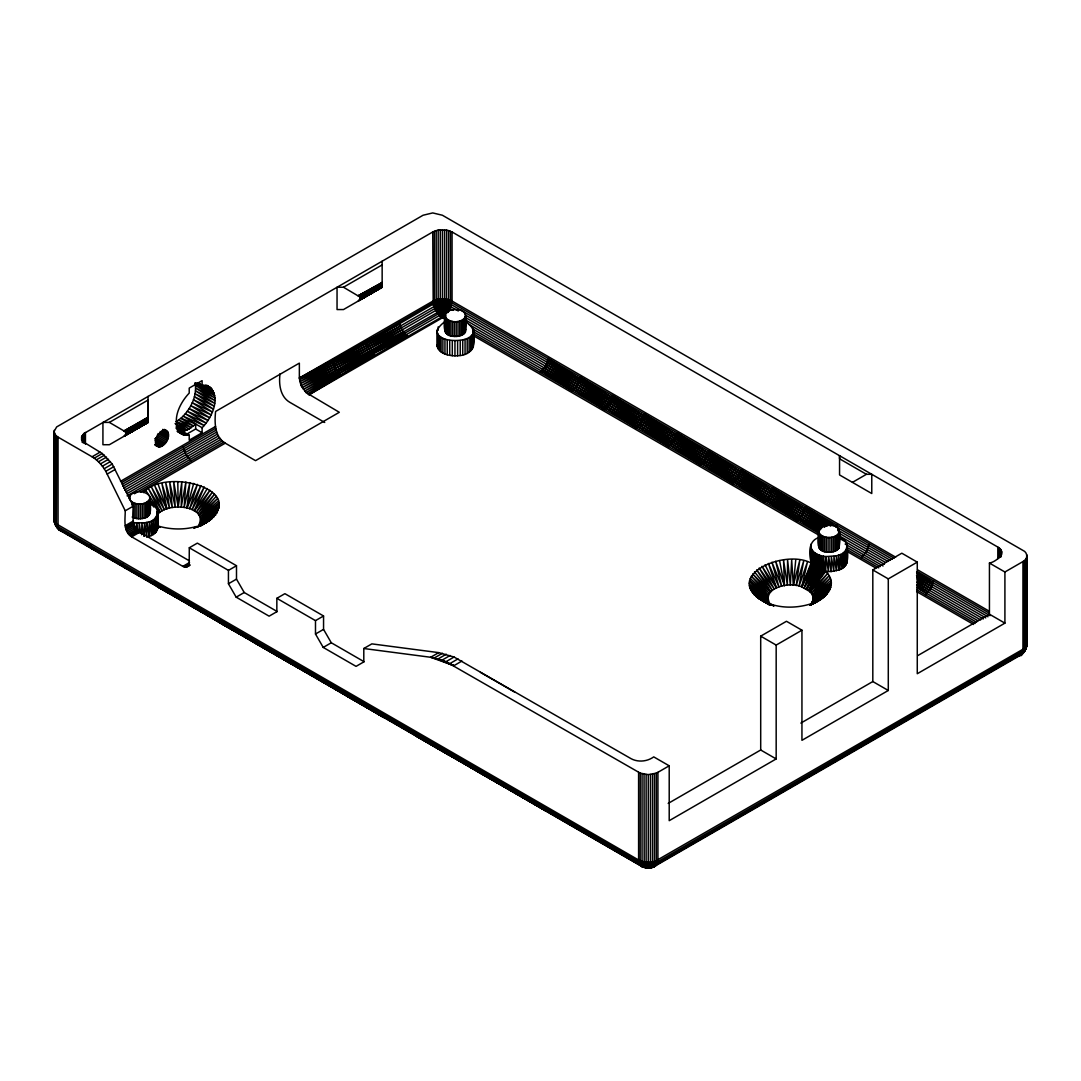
<?xml version="1.0" encoding="UTF-8"?>
<svg xmlns="http://www.w3.org/2000/svg" width="1081" height="1081" viewBox="0 0 1081 1081"><rect width="100%" height="100%" fill="white"/><g stroke="black" fill="none" stroke-linecap="round" stroke-linejoin="round"><path stroke-width="1.5" d="M54.212 430.333L54.253 521.542L55.861 526.001L59.752 530.312L641.425 866.259C647.033 869.8 658.356 868.354 657.924 860.003L657.924 772.32L669.207 765.807L669.207 820.682L776.172 758.93L776.172 645.087L801.94 630.209L801.94 740.323L888.285 690.475L888.285 578.875L917.269 562.134L917.269 673.733L1004.911 623.142L1004.911 571.998L1022.95 561.58C1028.031 559.593 1028.031 552.418 1022.95 550.418L442.399 215.241L432.738 212.93L423.076 215.241L56.658 426.927L54.05 431.562L54.05 519.245C54.036 524.771 58.05 530.487 63.333 531.717L58.928 529.676L55.536 522.826L55.536 435.157L54.05 431.562M54.726 516.813L54.509 522.515L56.698 526.42L56.698 525.15L55.023 524.326L54.726 521.691L54.726 434.008M148.029 396.362L148.029 422.401L125.274 435.305L148.029 421.779L125.909 434.278L124.153 436.184M124.95 431.495L125.545 432.13L148.029 418.658L124.153 430.927L148.029 417.658L124.95 431.495L109.37 422.401L102.925 422.401L102.925 444.723L109.37 444.723L148.029 422.401L124.572 435.913L148.029 422.401L125.545 434.981L148.029 421.509L126.031 433.562L125.909 434.278L148.029 420.86L125.909 432.832L126.031 433.562L148.029 420.063L125.761 432.481L148.029 419.617M382.147 261.197L382.147 287.235L343.488 309.558L337.042 309.558L337.042 287.235L343.488 287.235L359.392 296.64L382.147 283.992L360.027 297.667L359.865 299.478L358.257 301.031M382.147 282.492L358.257 295.762L382.147 283.506L359.662 296.964L382.147 282.492L358.257 295.762M818.128 537.77C806.25 542.162 809.601 558.755 812.709 568.403C814.777 573.66 821.438 574.281 825.722 571.444L831.14 571.552L838.761 569.984L838.775 555.094C848.126 553.607 850.139 540.703 840.41 538M1024.302 649.586L1023.45 652.816L1017.667 656.153C1023.248 654.951 1026.909 649.181 1026.95 643.681L1026.95 555.999M1026.788 554.769L1026.747 645.979L1024.572 651.303L1021.248 654.748L653.951 866.732C648.897 869.502 642.587 867.53 639.074 863.178L57.252 527.501L56.374 525.771L56.658 436.211L55.536 435.157M153.353 519.61L153.326 534.514L149.205 536.541L146.989 522.339C157.11 521.988 162.245 507.935 150.962 504.53M154.948 518.38L154.948 533.257L156.204 517.029L156.232 531.866L157.11 515.583L157.137 530.393L157.637 514.083L157.664 528.852L157.542 511.016C156.313 518.448 161.488 529.582 153.326 534.514L151.475 520.704L151.408 535.608L149.34 521.61L149.205 536.541M823.438 556.229L822.114 572.862L810.074 591.726L824.56 572.011L823.438 556.229L823.357 572.484L810.074 591.726C814.007 595.104 814.007 601.495 810.074 604.874C824.425 600.333 839.923 585.051 825.722 571.444L826.019 556.593C819.83 555.958 810.926 553.121 810.804 545.635L811.074 562.998L801.737 586.902C790.17 581.065 759.457 588.064 770.618 604.874C714.879 580.281 782.171 547.635 811.074 562.998L811.29 548.689L811.682 565.741L801.737 586.902L810.074 591.726L827.6 573.538L811.385 593.266L829.127 575.727L812.344 594.888L830.249 577.984L812.926 596.577L831.33 582.645L813.128 598.293L831.262 584.997L812.926 600.009L830.776 587.348L812.344 601.698L828.641 591.875L811.385 603.333L826.992 594.037L810.074 604.874M846.963 547.743L846.977 544.5C847.599 553.256 850.369 567.147 838.761 569.984L836.437 555.823L838.775 555.094M820.965 555.661L820.844 573.106L808.412 590.294L818.371 573.065L818.668 554.877L819.587 573.173L808.412 590.294L822.114 572.862L820.965 555.661L819.587 573.173M1021.248 654.748L1025.977 648.749L1026.274 641.236M144.259 536.122L144.489 522.866L146.989 522.339L146.8 537.271L144.489 522.866L133.99 522.758L133.841 527.69M157.272 524.123L157.542 511.016M141.638 534.757L141.881 523.177L143.976 536.162M138.976 533.176L139.233 523.258L140.787 533.136M816.114 572.254L816.601 553.918L817.195 572.754L806.453 588.996L814.209 570.66L814.79 552.796L816.114 572.254L806.453 588.996L818.371 573.065M811.682 565.741L812.101 550.148L812.709 568.403L804.21 587.861L814.209 570.66L813.277 551.526L812.709 568.403M136.382 529.704L136.584 523.109L138.098 533.122M332.826 360.635L335.529 368.351L340.853 374.553L306.031 392.538L439.413 315.53L446.21 312.882L449.237 310.585L450.277 307.572L444.534 298.856L434.373 300.261L299.356 378.066L301.207 385.701L306.031 392.538L339.312 412.293L255.548 460.655L225.253 443.169C214.484 436.751 214.47 422.374 215.592 411.469L299.356 363.121L299.356 378.066L400.443 325.989L399.511 322.124M432.738 231.983L433.211 304.788L450.223 308.693L452.061 301.059L452.061 231.983L446.629 230.064L438.183 230.064L432.738 231.983L84.048 433.44L81.602 436.846L82.926 441.656L102.29 453.52L112.221 464.046L133.301 506.151C133.287 514.624 130.896 526.798 139.746 532.19L189.445 560.877M1021.099 654.748L1025.423 649.586L1026.788 642.452C1028.504 647.033 1015.964 665.085 1022.95 649.262L1022.95 561.58M155.205 445.129C163.555 452.371 174.73 433.008 164.285 429.4M363.797 661.91L363.797 648.519L430.67 657.275L445.994 661.68L640.236 773.131L640.168 861.53L641.925 866.381L648.343 868.07L652.654 866.894L1023.45 652.816L1026.247 647.722L1026.247 646.506L1025.139 650.424L1021.896 653.721L1022.829 650.938L1025.423 649.586L1026.274 646.114L1026.274 558.445M817.195 572.754L818.668 554.877M445.318 319.49L439.413 315.53L439.562 313.828L450.277 307.572L452.061 301.059L895.676 557.174M442.399 229.672L442.399 298.748L443.669 300.059L451.953 302.883L450.791 304.828L303.342 389.403L407.551 336.042L404.672 333.313L301.207 385.701L434.576 308.693L439.075 304.828L446.467 300.95L446.629 230.064M466.681 322.246C496.855 346.825 412.861 346.379 444.413 322.003M437.089 344.758C437.805 354.163 449.98 356.244 457.614 355.771C474.262 355.217 475.87 343.258 473.262 328.732M770.618 604.874L754.106 594.496L769.294 603.333L751.025 590.131L768.334 601.698L750.065 587.848L767.753 600.009L749.498 585.51L767.564 598.293L749.592 580.808L767.753 596.577L750.241 578.484L768.334 594.888L751.281 576.214L769.294 593.266L752.714 573.997L770.618 591.726L756.686 569.89L772.266 590.294L759.186 568.025L774.239 588.996L761.983 566.322L776.469 587.861L768.402 563.417L778.955 586.902L771.956 562.255L781.631 586.145L775.685 561.309L784.441 585.591L783.549 560.066L787.373 585.253L787.59 559.796L790.346 585.145L791.67 559.755L793.319 585.253L795.738 559.944M824.56 572.011L826.019 556.593L836.437 555.823L836.37 570.727L833.937 556.35L833.802 571.241L831.33 556.647L831.14 571.552L828.668 556.742L828.424 571.619L826.019 556.593M143.584 492.625C165.231 466.1 256.238 491.612 202.498 524.758M54.05 519.245L55.861 526.001L60.887 531.082L57.252 527.501L58.05 524.826L58.05 437.143L56.658 436.211M157.177 515.137C166.028 501.395 210.714 505.07 197.945 526.758M199.323 525.825L215.849 514.705L199.269 525.204L217.281 512.502L200.228 523.582L218.321 510.232L200.809 521.893L218.984 507.908L200.998 520.177L219.065 503.192L200.809 518.461L218.497 500.868L200.228 516.772L217.538 498.571L199.269 515.137L214.47 494.22L197.945 513.597L212.376 492.193L196.296 512.164L209.957 490.301L194.337 510.881L204.187 486.977L192.094 509.746L200.917 485.572L189.607 508.786L197.404 484.369L186.945 508.029L189.864 482.599L184.121 507.475L185.891 482.045L181.203 507.138L181.851 481.721L178.216 507.03L173.703 481.761L175.244 507.138L169.676 482.14L172.325 507.475L165.731 482.748L169.501 508.029L161.92 483.572L166.825 508.786L154.799 485.869L164.353 509.746L151.57 487.301L162.109 510.881L148.61 488.923L160.15 512.164L149.8 499.949M838.761 569.984L840.91 554.175L840.95 569.052L842.802 553.094L842.856 567.93L844.383 551.864L844.464 566.66L845.639 550.513L845.734 565.282L846.545 549.067L846.612 563.796L847.22 546.027L847.22 560.688L846.909 559.12M540.216 372.405L545.54 366.189L548.256 358.487L797.048 520.677L802.372 514.475L805.075 506.759L836.829 527.204L837.18 525.298M869.286 543.824L866.57 551.54L861.246 557.742M925.458 594.807L930.782 588.605L933.498 580.902M657.924 772.32L656.302 773.131L656.302 860.8L654.329 864.935L651.248 867.665C646.006 868.34 640.357 865.003 638.601 860.003L638.601 772.32M54.253 520.407L54.212 518.015L54.753 523.285L56.698 526.42M1024.342 560.634L1024.342 648.316L1022.68 652.316L657.451 863.178L653.005 867.232L650.505 867.151L644.979 865.557L638.601 860.003L58.05 524.826L54.726 521.691M1025.464 559.58L1025.464 647.262L1023.748 651.938L1022.68 652.316L1026.491 646.951L1026.788 644.911M812.101 550.148L812.142 567.106L801.737 586.902L807.453 561.904L799.062 586.145L803.669 561.025L796.238 585.591L799.751 560.377L793.319 585.253M1021.275 653.289L1020.464 655.154L1018.694 655.91M186.945 508.029L193.715 483.369M640.236 773.131L648.262 774.631L648.262 862.314L651.248 867.665L656.086 865.489L649.749 865.962L640.168 861.53L639.074 863.178C641.047 869.354 648.559 867.394 650.397 862.219L657.816 861.679L1022.829 650.938M403.375 331.651L300.41 383.741L433.792 306.734L441.764 300.91L442.399 298.748L299.829 381.796L402.227 329.84L404.672 333.313M129.125 497.328C132.382 489.936 145.259 490.004 149.678 496.287C149.286 503.124 154.178 516.326 143.989 518.218C140.071 519.191 135.747 518.948 132.152 517.015M129.125 498.382C132.368 505.962 146.759 505.962 150.002 498.382M445.169 314.003C444.521 321.503 441.17 335.678 452.574 336.299C457.074 336.853 462.83 336.245 465.411 332.016C466.046 324.53 469.411 310.342 458.006 309.734C453.507 309.166 447.75 309.774 445.169 314.003L445.169 332.016M444.845 329.921L445.791 327.894M465.722 316.098C462.479 323.678 448.102 323.678 444.845 316.098M818.56 545.689L818.885 544.648M818.56 531.866C821.817 539.446 836.194 539.446 839.437 531.866M839.126 547.783C839.761 540.284 843.126 526.109 831.721 525.488C827.222 524.934 821.465 525.542 818.885 529.771C818.249 537.257 814.885 551.445 826.289 552.053C830.789 552.621 836.545 552.013 839.126 547.783L839.126 532.906M399.862 324.043L366.162 341.38L368.878 349.095L374.202 355.298L304.639 391.065L438.008 314.058L438.629 312.206L444.318 313.882M811.426 558.323L810.899 559.863L811.142 544.121L811.304 552.013M649.857 862.692L652.302 867.057L655.1 866.259L653.951 866.732L651.762 863.178L648.262 862.314L642.911 866.435L639.655 864.462L644.046 861.922L657.451 863.178M812.142 567.106L804.21 587.861L813.398 569.606L813.277 551.526M124.95 435.629L136.449 429.008L136.449 424.738L148.029 417.658M801.737 586.902L811.331 564.377L811.29 548.689M433.211 304.788L438.008 314.058L445.386 315.53L442.399 317.8L441.224 316.706L432.738 301.059L437.089 301.369L438.183 299.14L438.183 230.064M806.453 588.996L815.115 571.552L814.79 552.796M436.724 312.395L437.656 310.517L451.263 302.41L448.601 299.613L444.534 298.856L441.764 300.91L438.183 299.14L434.373 300.261L443.913 316.801L445.183 315.395L436.211 299.856L436.197 230.537M194.337 510.881L207.214 488.558M406.064 334.786L302.194 387.593L435.562 310.585L436.67 308.815L442.007 305.599L452.061 301.059L448.601 299.613L448.601 230.537M657.816 861.679L655.91 864.678L652.613 864.949L638.601 860.003L639.074 863.178L640.749 863.611M653.951 866.732L649.424 867.773L646.127 862.219L645.127 862.489L647.56 867.557L649.424 867.773L654.451 861.706L1022.95 649.262L1026.274 646.114M810.074 591.726L825.722 571.444M645.127 862.489C641.479 865.786 638.574 865.719 644.465 867.394L58.388 529.028L642.587 866.732L645.479 866.881M166.258 430.535C159.137 429.684 152.88 440.521 157.177 446.264M199.269 515.137L216.186 496.355M187.783 566.566L189.189 563.89L189.297 547.77L197.35 543.121L236.496 565.728L236.496 579.119L244.225 592.51L277.168 611.522L269.115 616.17L236.171 597.158L228.442 583.767L228.442 570.376L189.297 547.77M176.122 427.765L189.216 435.17L189.216 440.17L202.106 432.738L202.106 427.738C212.268 417.779 222.916 394.389 206.741 385.255M400.443 325.989L401.24 327.935L299.478 379.89L432.859 302.883L436.211 299.856M440.264 298.856L438.9 300.234L446.21 312.882L448.088 312.395L440.264 298.856L440.264 229.767M202.106 427.738L195.661 424.009L189.216 429.008L182.77 431.454L176.622 427.09M55.536 522.826L55.023 523.299L58.05 524.826L58.32 527.893L59.901 530.325M812.926 596.577L830.992 580.294M822.627 598.009L824.979 596.09L811.182 604.603L822.627 598.009L811.263 604.644L819.966 599.793L813.209 603.698M200.998 520.177L219.227 505.557M194.283 528.163L206.579 522.393L200.782 525.677M1020.113 655.518L1022.072 654.113L1025.423 648.1M812.344 601.698L829.911 589.645M197.472 527.069L200.161 525.298L197.526 526.866M445.183 315.395L443.21 316.165L442.399 317.8L309.017 394.808L340.853 374.553M382.147 283.992L359.865 297.316L382.147 285.695L360.027 299.126L382.147 286.83L359.392 300.153L382.147 287.235M214.038 516.826L199.296 525.92L211.876 518.812L200.553 525.623M811.034 604.536L816.993 601.414L813.047 603.725M309.017 394.808L374.202 355.298M193.85 528.136L196.62 526.461C183.784 530.095 169.906 529.663 157.231 525.758M136.449 429.008L148.029 422.171L136.733 428.603M359.068 296.329L382.147 283.006M125.761 434.643L148.029 421.995M359.865 299.478L382.147 286.343L360.149 298.397L382.147 284.898L359.865 297.316M203.498 523.934L200.647 525.609L209.39 520.677L199.809 526.285M148.029 420.468L126.004 433.197M126.004 433.927L148.029 421.198M382.147 285.316L360.122 298.032M360.122 298.761L382.147 286.046M358.689 300.761L382.147 287.127L359.068 300.464M109.37 422.401L148.029 400.078L148.029 417.131L124.153 430.927M343.488 287.235L382.147 264.913M58.05 437.143L92.061 456.777L100.114 452.128M92.061 456.777L94.236 458.182L102.29 453.52M94.236 458.182L96.385 459.844L104.438 455.196M96.385 459.844L98.479 461.749L106.533 457.101M98.479 461.749L100.492 463.884L108.546 459.236M100.492 463.884L102.384 466.208L110.451 461.546M102.384 466.208L104.168 468.695L112.221 464.046M189.675 565.471L186.067 567.228L182.851 566.376L131.693 536.838C122.842 531.447 125.234 519.272 125.247 510.8L105.789 471.316L113.843 466.654M107.222 474.032L115.289 469.384M187.067 433.967L195.661 429.008L202.106 432.738M120.532 481.315L215.592 426.427M121.977 482.356L215.714 428.238M122.329 484.274L216.065 430.157M122.91 486.22L216.646 432.103M123.707 488.166L217.443 434.062M124.693 490.071L218.43 435.954M125.842 491.869L219.578 437.764M127.139 493.531L220.875 439.427M127.085 495.855L222.267 440.899M134.382 493.747L223.753 442.156M307.517 393.795L443.21 316.165L440.44 315.341L440.886 316.801M140.435 492.139L225.253 443.169M125.247 510.8L133.301 506.151M125.247 525.677L133.301 521.028M125.355 527.028L133.409 522.38M125.639 528.447L133.693 523.799M126.112 529.893L134.166 525.244M126.761 531.325L134.814 526.677M127.558 532.703L135.611 528.055M128.477 533.987L136.53 529.325M129.49 535.122L137.544 530.474M130.571 536.081L138.638 531.433M131.693 536.838L139.746 532.19M182.851 566.376L189.553 562.498M183.973 566.903L189.337 563.809M185.054 567.187L189.08 564.863M186.067 567.228L190.094 564.904M228.442 570.376L236.496 565.728M228.442 583.767L236.496 579.119M236.171 597.158L244.225 592.51M276.844 598.32L284.898 593.672L323.557 615.981L323.557 629.372L331.286 642.763L364.108 661.721L356.054 666.369L323.233 647.424L315.49 634.02L315.49 620.629L276.844 598.32L276.844 611.711M315.49 620.629L323.557 615.981M315.49 634.02L323.557 629.372M323.233 647.424L331.286 642.763M363.797 648.519L371.85 643.871L438.724 652.627L454.047 657.032L631.182 758.74C638.263 762.497 647.303 761.551 653.735 756.889L669.207 765.807M438.724 652.627L430.67 657.275L453.898 665.68L461.952 661.032M442.453 653.262L434.4 657.924L453.898 665.68L442.088 660.126L450.142 655.478M446.264 654.221L438.21 658.87L453.898 665.68M445.994 661.68L454.047 657.032M449.939 663.545L457.993 658.897M852.45 482.369L866.422 474.302L871.772 474.302L871.772 493.531L839.559 474.937L839.559 455.709L839.559 458.79L866.422 474.302M800.859 723.094L872.813 681.543L872.813 569.944L901.811 553.202L917.269 562.134M668.193 803.413L760.7 749.998L760.7 636.155L786.468 621.278L801.94 630.209M917.877 655.532L989.439 614.211L989.439 563.066C995.898 561.998 1007.681 552.337 997.817 547.067L452.061 231.983M809.75 605.13L813.763 602.847C795.197 609.643 772.266 608.927 756.187 596.523L768.253 603.86M382.147 286.83L359.662 299.815L382.147 287.006L370.567 293.843L370.567 289.573L358.689 296.032M299.356 378.066L366.162 341.38M124.572 431.197L136.449 424.738L125.274 431.805L148.029 419.144L125.761 432.481M649.222 867.894L644.654 867.3L642.06 861.449L642.06 773.78M446.467 300.95L448.601 299.613L449.034 301.788M648.262 774.631L656.302 773.131M656.302 860.8L652.492 861.922L649.749 865.962L646.479 867.84L644.208 863.597L644.046 774.253M413.888 734.107L545.824 810.872L478.383 771.361L412.956 731.337L414.672 735.148L447.912 754.538L451.763 755.038M643.871 866.894L645.276 866.759M196.945 382.674L202.106 385.647L206.16 385.606L209.646 386.93M189.216 435.17L183.338 434.724L177.433 431.427M646.357 867.611L648.289 867.516M437.089 301.369L451.588 304.788L892.284 559.215M435.562 310.585L446.21 312.882M1024.342 648.316L1025.977 647.735L1025.464 647.262M433.103 302.626L449.358 305.977L458.303 310.95M56.658 523.88L55.766 523.88L56.374 525.771L639.398 861.976M434.576 308.693L448.007 311.72M651.248 866.759L652.654 866.894M95.587 550.351L92.155 548.945L90.426 545.121M380.026 714.663L253.413 642.046L154.934 582.362L156.65 586.186L160.083 587.591M156.65 586.186L192.337 606.211M256.846 643.452L155.867 585.145M382.944 716.298L385.849 717.933L383.404 717.298L283.938 656.843L285.668 660.667L321.354 680.692M418.104 736.553L414.672 735.148M482.612 773.793L480.167 773.158L413.307 732.837M450.277 307.572L433.886 303.991L432.859 302.883M58.928 529.676L59.995 529.893L59.725 528.852M433.792 306.734L449.237 310.585L443.669 300.059L446.629 299.14L450.791 304.828M449.926 303.315L441.764 300.91M644.465 867.394L642.587 866.732M195.661 429.008L195.661 424.009L180.959 418.252L176.325 421.576L187.027 430.13L175.446 423.576M126.545 568.795L123.612 566.525L122.68 563.741M155.286 583.862L222.146 624.183L252.468 640.992M319.895 679.868L285.668 660.667M284.289 658.343L351.163 698.677L353.609 699.312L343.393 693.597M639.655 864.462L641.303 865.273M58.374 528.812L56.982 527.501M189.216 429.008L176.325 421.576L191.405 427.603L178.662 420.063L193.553 425.941L180.959 418.252C190.472 409.55 197.431 396.214 195.093 383.079L214.16 393.281L198.634 383.552M198.782 383.296L213.389 391.268L203.417 385.133M193.81 607.009L196.728 608.617M199.661 610.225L202.579 611.832M227.523 626.44L230.442 628.047M261.237 645.857L264.156 647.465M289.1 662.072L292.019 663.68M322.814 681.489L331.597 686.313M450.358 755.173L453.29 756.781M484.072 774.604L487.004 776.199M516.326 793.224L520.718 795.63M523.65 797.238L526.569 798.845M205.079 385.485L212.362 389.538L205.174 385.201M176.095 426.049L184.878 430.954L175.203 423.671M158.799 587.415L190.878 605.387M191.053 606.036L224.591 624.832L157.637 586.942M287.641 661.248L222.146 624.183M320.057 680.517L340.474 691.962M449.074 755.011L475.316 769.713M478.234 771.348L481.153 772.983M503.192 785.873L415.658 735.918M506.111 787.509L509.029 789.144M511.948 790.779L514.867 792.414L511.435 791.008L509.705 787.198L542.311 807.318L544.675 810.399M547.121 811.034L480.167 773.158M177.23 429.779L187.121 435.359L176.257 428.414M177.392 431.157L181.676 433.9L178.878 432.278M206.755 385.606L211.106 388.079L206.755 385.512M178.081 431.197L185.162 435.211L178.311 430.981M179.081 432.292L183.338 434.724L177.797 431.414M287.803 661.896L254.4 642.803L251.684 638.222M351.163 698.677L384.566 717.757M989.439 563.066L1004.911 571.998M917.566 569.809L989.061 611.103M451.953 302.883L894.095 558.147M917.445 571.633L988.939 612.913M989.439 614.211L1004.911 623.142M917.093 573.538L990.047 615.657M465.6 315.166L830.411 525.785M837.707 530.001L890.244 560.323M916.512 575.484L988.007 616.765M450.223 308.693L453.142 310.369M464.816 317.111L826.695 526.055M839.829 533.636L887.987 561.431M917.174 578.281L985.75 617.886M465.289 319.854L824.263 527.109M838.842 535.527L885.542 562.485M917.647 581.024L983.318 618.94M468.505 324.192L821.641 528.069M839.153 538.176L884.393 564.296M917.958 583.672L980.697 619.899M473.059 329.219L820.357 529.731M845.153 544.054L883.096 565.958M916.661 585.334L977.954 620.724M473.113 331.543L818.952 531.203M846.68 547.216L880.231 566.593M916.715 587.659L976.548 622.197M473.1 333.651L818.939 533.311M846.666 549.324L878.758 567.849M916.702 589.753L975.076 623.453M473.046 335.502L818.885 535.163M846.612 551.175L875.786 568.025M916.647 591.604L973.562 624.467M872.813 569.944L888.285 578.875M761.348 600.158L769.942 605.117M872.813 681.543L888.285 690.475M760.7 636.155L776.172 645.087M324.719 422.468L289.694 402.254C280.047 396.484 278.695 383.877 280.033 373.769M760.7 749.998L776.172 758.93M164.934 430.089L167.69 431.684M162.65 429.4L168.163 432.589M162.934 430.481L168.46 433.67M161.65 430.927L168.555 434.913M160.177 431.481L168.46 436.265M159.88 432.9L168.163 437.683M158.029 433.549L167.69 439.129M157.38 434.981L167.055 440.562M156.596 436.359L166.258 441.94M155.664 437.629L165.339 443.21M154.651 438.764L164.312 444.345M154.948 440.535L163.231 445.318M155.205 442.088L162.109 446.075M155.475 443.413L161.001 446.602M155.772 444.507L159.907 446.899M154.745 444.548L158.893 446.939M480.437 672.341L514.799 692.178M768.402 604.063L758.605 598.415L769.969 605.09L764.375 601.739M773.78 605.873L771.158 604.347L773.753 606.117M383.404 717.298L284.871 659.626M177.379 431.089L180.203 432.751C171.014 420.293 179.865 402.902 189.216 393.092L189.216 388.093L202.106 380.647L202.106 385.647M543.689 809.628L445.196 749.957L447.912 754.538M542.892 808.602L477.451 768.577L479.18 772.388M382.431 716.527L316.192 675.476L318.909 680.044M252.616 641.006L187.189 600.982L189.891 605.563M381.634 715.487L381.053 714.203L348.447 694.097L350.176 697.907M252.035 639.722L219.429 619.602L221.159 623.426M157.488 525.717L160.164 527.393M195.661 424.009L183.189 416.158L204.187 425.522L185.31 413.834L206.16 423.09L187.31 411.28L207.984 420.482L189.148 408.564L209.646 417.752L190.796 405.699L211.106 414.901L192.242 402.74L212.362 412.01L193.445 399.74L213.389 409.077L194.404 396.727L214.16 406.172L195.093 393.754L214.687 403.335L195.512 390.863L214.957 400.578L195.661 388.093L214.957 397.957L195.512 385.485L214.687 395.524L195.093 383.079M767.659 603.13L770.172 604.738M916.58 572.133L933.133 582.808M819.398 532.906L580.362 377.012L577.646 384.728L572.322 390.93L541.703 371.134M752.376 592.361L769.294 603.333M917.485 574.957L932.552 584.753M830.762 525.596L772.983 488.22L770.267 495.936L764.943 502.138L547.905 360.392M917.161 587.186L926.93 593.55M819.466 530.676L612.468 395.551L609.752 403.267L604.428 409.469L543.094 369.661M916.796 576.916L931.768 586.713M827.289 525.758L740.877 469.695L738.161 477.397L732.837 483.599L547.324 362.338M917.134 584.726L928.336 592.077M820.817 529.122L644.56 414.091L641.857 421.793L636.533 428.008L544.392 367.999M917.256 579.727L930.782 588.605M916.972 582.091L929.633 590.415M825.006 526.785L708.771 451.155L706.055 458.871L700.731 465.073L546.527 364.297M822.06 527.406L676.665 432.616L673.963 440.332L668.639 446.534L545.54 366.189M640.236 860.8L642.492 862.327M749.336 583.159L767.564 598.293M191.202 460.952L185.891 454.736L183.175 447.034M57.252 527.501L59.104 529.285L58.171 526.501M438.008 314.058L439.413 315.53M643.627 867.246L641.628 863.097M157.177 525.204L158.488 526.758M754.524 571.89L770.618 591.726M150.11 501.8L153.84 507.043M145.935 490.706L160.15 512.164M104.168 468.695L105.789 471.316M58.32 527.893L56.739 524.231M401.24 327.935L402.227 329.84M765.064 564.782L776.469 587.861M472.64 342.123L473.262 343.609M158.258 484.612L166.825 508.786M465.411 328.881L465.722 329.921M149.678 511.164L150.002 512.205M541.959 805.818L542.311 807.318M380.701 712.717L381.053 714.203M779.563 560.58L784.441 585.591M133.99 522.758L134.855 528.839M450.493 301.086L450.439 231.185M177.784 481.626L178.216 507.03M1001.655 551.418L1001.655 554.702M1001.155 550.215L1001.155 556.796M1000.33 549.067L1000.33 557.296M999.209 548.013L999.209 557.877M997.817 547.067L997.817 558.863M838.505 528.785L838.505 532.082M838.505 533.892L838.505 548.77M837.586 534.811L837.586 549.689M836.41 535.608L836.41 550.499M835.018 536.298L835.018 551.175M833.437 536.825L833.437 551.702M831.721 537.176L831.721 552.053M829.911 537.365L829.911 552.242M828.087 537.365L828.087 552.242M826.289 537.176L826.289 552.053M824.573 536.825L824.573 551.702M822.992 536.298L822.992 551.175M821.601 535.608L821.601 550.499M820.425 534.811L820.425 549.689M819.506 533.892L819.506 548.77M818.885 532.906L818.885 547.783M654.464 773.78L654.451 861.706L655.91 864.678L656.87 864.462L654.964 865.8L652.492 861.922L652.492 774.253M650.397 774.537L650.397 862.219M646.127 774.537L646.127 862.219M473.505 330.259L473.37 346.677M472.829 333.299L472.829 348.177M471.924 334.745L471.924 349.622M470.667 336.096L470.667 350.974M469.086 337.326L469.086 352.217M467.195 338.421L467.195 353.298M465.411 314.003L465.411 332.016M465.06 339.339L465.06 354.217M464.789 318.125L464.789 333.016M463.871 319.044L463.871 333.921M462.695 319.854L462.695 334.732M462.722 340.056L462.722 354.946M461.303 320.53L461.303 335.407M460.222 340.583L460.222 355.46M459.722 321.057L459.722 335.934M458.006 321.422L458.006 336.299M457.614 340.893L457.614 355.771M456.196 321.598L456.196 336.475M454.952 340.974L454.952 355.852M454.371 321.598L454.371 336.475M452.574 321.422L452.574 336.299M452.304 340.839L452.304 355.717M450.858 321.057L450.858 335.934M449.723 340.474L449.723 355.352M449.277 320.53L449.277 335.407M447.872 319.854L447.872 334.732M447.25 339.893L447.25 354.771M446.71 319.044L446.71 333.921M445.791 313.017L445.791 333.016M444.953 339.123L444.953 354M444.534 229.767L444.534 298.856M442.886 338.164L442.886 353.041M441.075 337.029L441.075 351.92M439.562 335.772L439.562 350.649M438.386 334.394L438.386 349.271M438.156 326.881L438.156 330.178M437.575 332.934L437.575 347.812M437.089 329.881L437.143 346.298M434.373 231.185L434.373 300.261M149.678 499.422L149.678 514.299M149.056 500.408L149.056 515.286M148.151 501.327L148.151 516.205M146.975 502.138L146.975 517.015M145.57 502.814L145.57 517.691M143.989 503.341L143.989 518.218M142.273 503.705L142.273 518.583M140.476 503.881L140.476 518.758M138.652 503.881L138.652 518.758M136.855 503.705L136.855 518.583M135.139 503.341L135.139 518.218M133.558 502.814L133.558 517.691M132.152 502.138L132.152 505.435M130.071 495.301L130.071 498.611M85.44 432.495L85.44 444.291M84.048 433.44L84.048 443.305M82.926 434.494L82.926 442.724M82.102 435.643L82.102 442.224M81.602 436.846L81.602 440.129M657.924 860.003L656.775 863.3L656.099 861.814L657.924 860.003M1022.91 652.181L1021.005 654.316L1022.91 652.181M1025.234 648.316L1023.599 650.573L1022.95 649.262L1025.234 648.316M62.306 531.474L60.536 530.717L62.306 531.474"/></g></svg>
